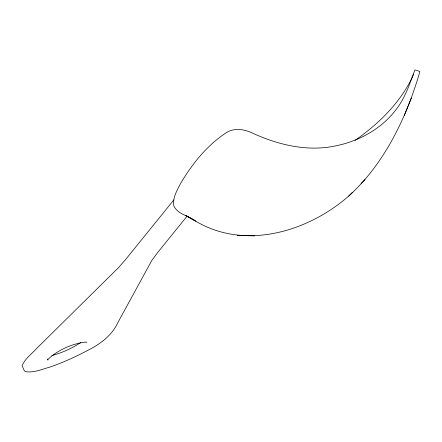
<?xml version="1.0" encoding="UTF-8"?>
<svg xmlns="http://www.w3.org/2000/svg" width="442" height="442" viewBox="0 0 442 442"><rect width="100%" height="100%" fill="white"/><g stroke="black" fill="none" stroke-linecap="round" stroke-linejoin="round"><path stroke-width="0.66" d="M411.275 98.102L416.889 81.648L419.9 71.444L414.961 69.935C411.469 78.151 409.126 86.859 404.988 94.831C392.314 122.169 364.932 139.926 335.981 145.81C307.041 152.076 277.609 144.766 251.283 132.556C243.365 129.036 233.995 127.76 226.365 132.677C207.226 145.098 192.414 163.59 180.844 183.049C177.27 190.021 172.573 197.458 173.728 205.624C177.314 214.37 189.088 215.718 195.889 221.287C245.277 250.597 308.03 231.685 348.699 196.099C377.91 169.734 397.496 134.55 411.275 98.102L404.281 115.478M412.822 76.201L413.541 74.483M412.574 76.737C400.109 102.953 378.573 123.87 355.075 140.368M173.861 199.883L125.506 259.642L118.301 267.858L36.758 348.346C31.758 353.943 24.907 358.733 22.1 365.816L24.139 370.357L25.155 371.556C33.404 373.159 41.609 369.346 49.454 367.236C62.499 362.738 75.134 357.086 87.312 350.6C99.748 344.351 111.738 335.859 117.705 322.87L151.821 260.426L157.429 252.818L187.204 216.016M361.092 183.552L365.042 179.535M348.699 196.099L352.451 192.298M80.88 342.456C71.991 348.324 62.129 352.827 51.83 355.567M237.238 235.315L254.598 235.906M195.889 221.287L185.949 215.657L194.37 220.431M86.87 342.434L86.223 342.009C72.72 343.39 57.664 350.014 47.907 359.445L47.946 360.142L47.438 359.003"/></g></svg>
